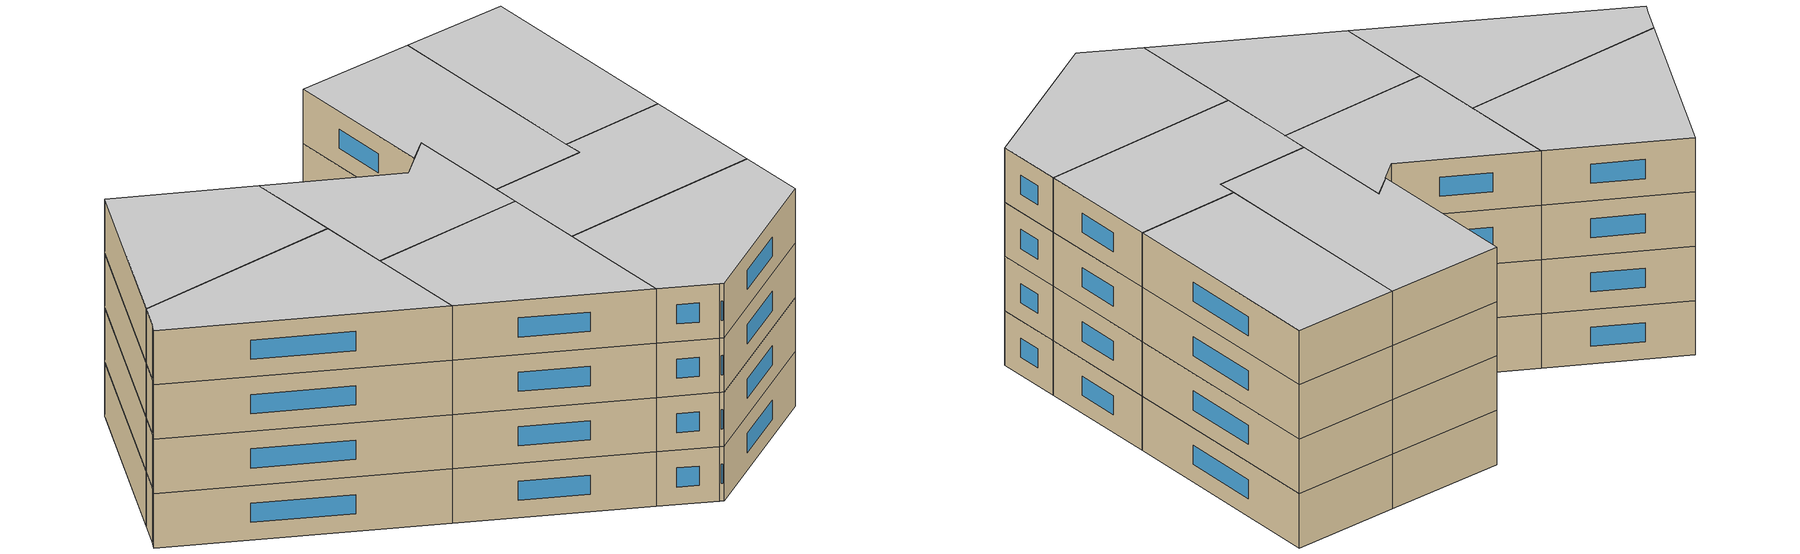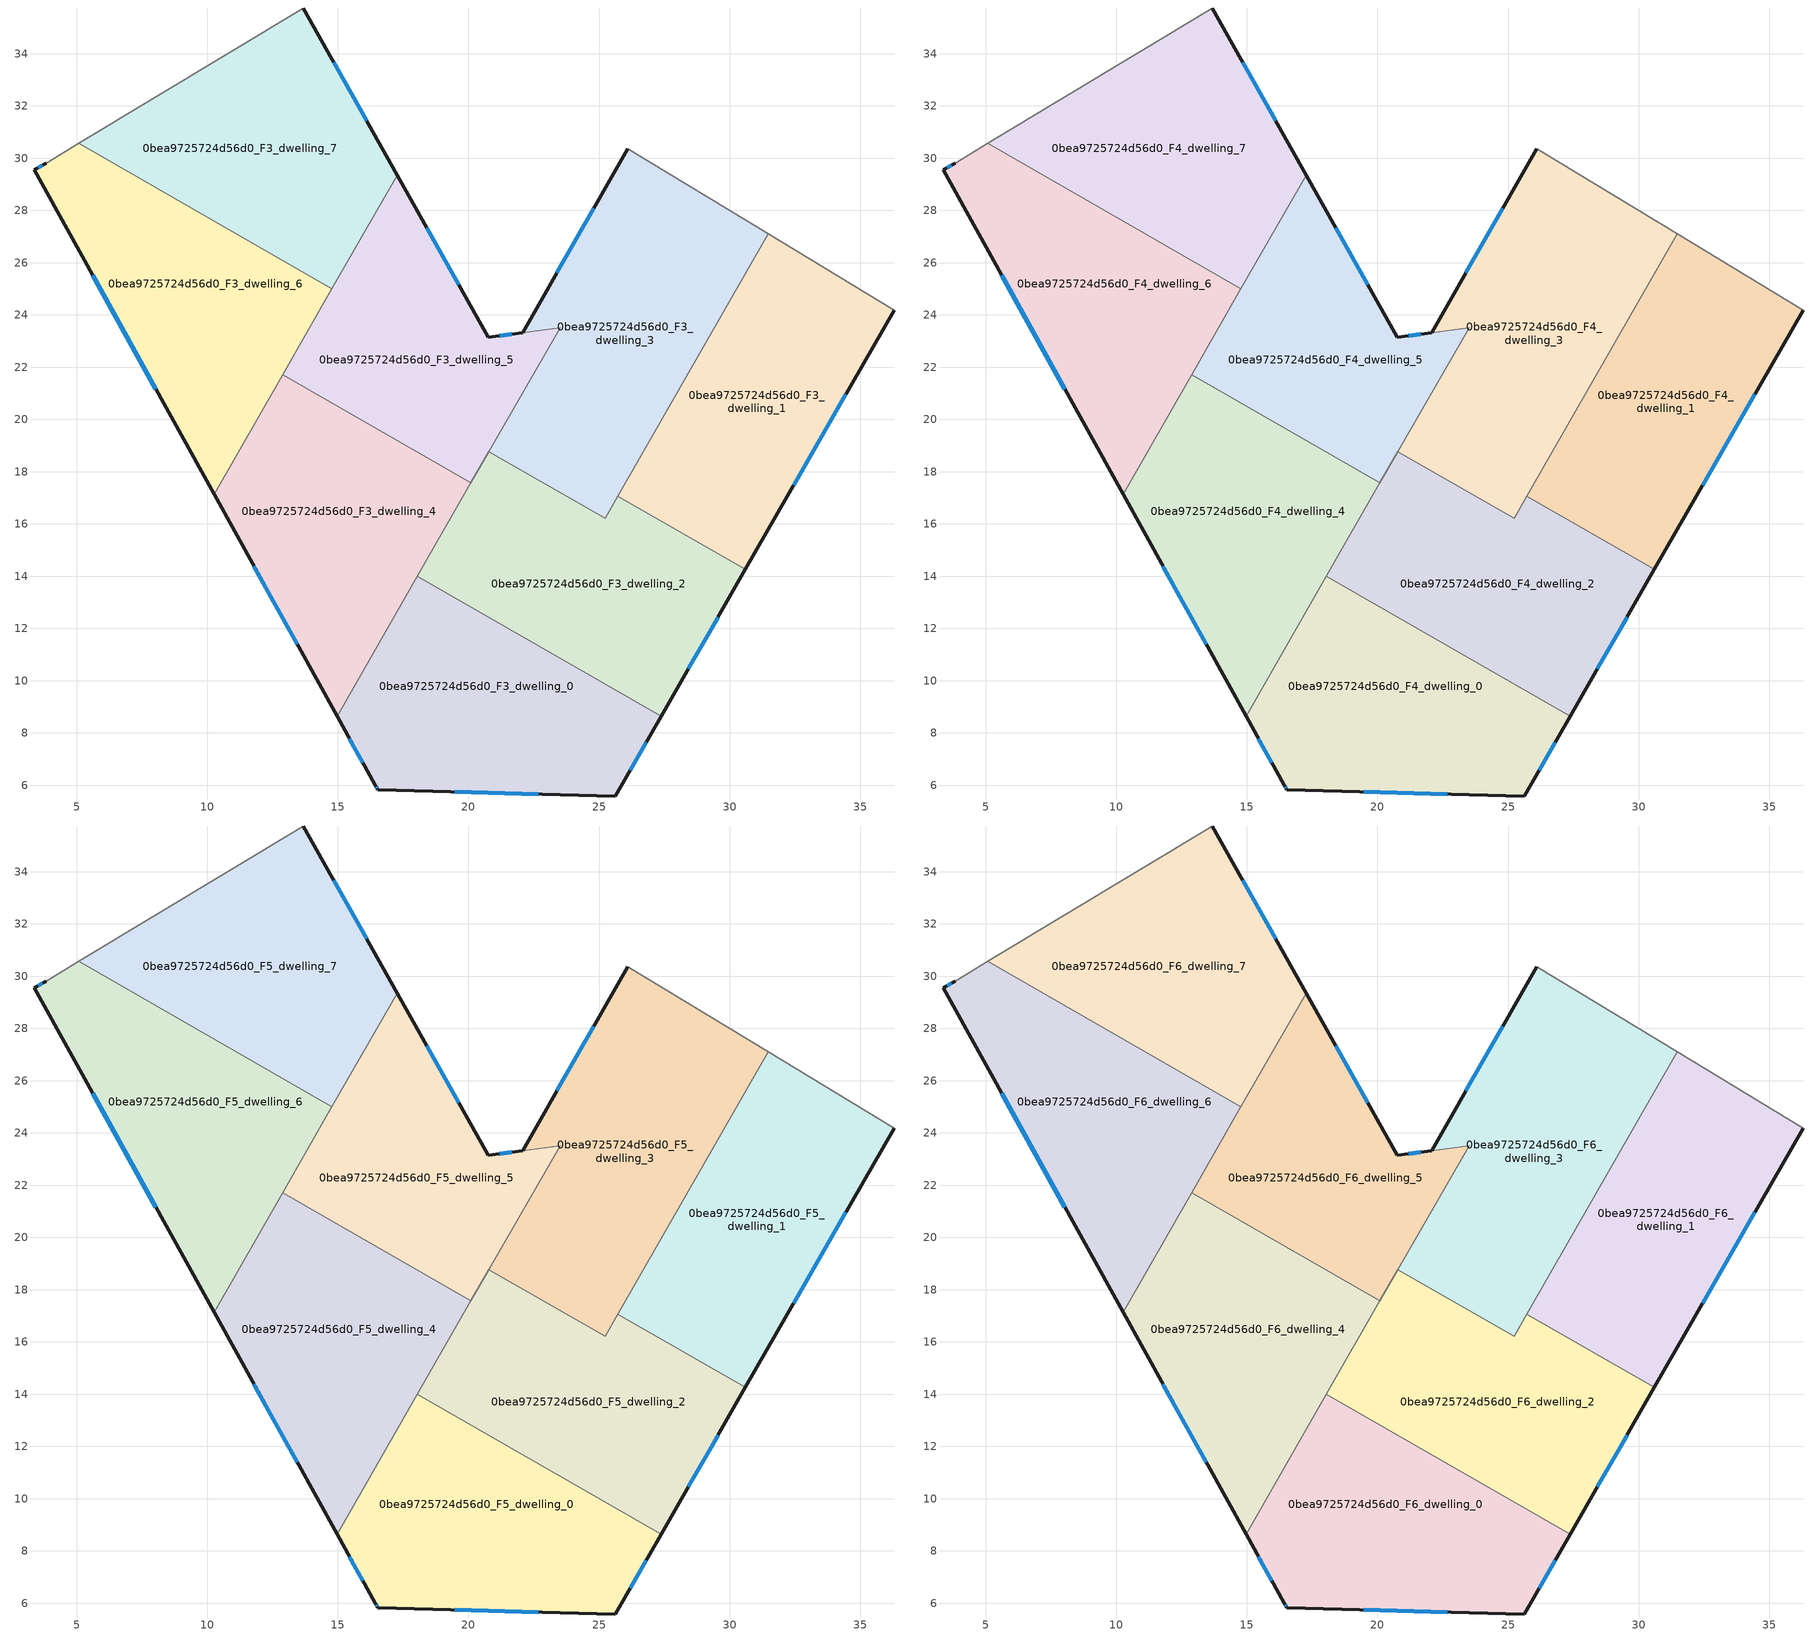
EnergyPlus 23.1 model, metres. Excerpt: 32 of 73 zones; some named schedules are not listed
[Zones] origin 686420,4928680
0bea9725724d56d0_F3_dwelling_0
 floor to 0bea9725724d56d0_F2_dwelling_0 (EU_floor_Construction): 27.37,8.64 25.62,5.59 16.54,5.82 16.43,6 14.97,8.64 18.04,13.99 z9
 wall outside (EU_wall_Construction): 14.97,8.64 16.43,6 16.54,5.82 25.62,5.59 27.37,8.64 z9:12
 wall to 0bea9725724d56d0_F3_dwelling_2 (EU_wall_Construction): 27.37,8.64 18.04,13.99 z9:12
 wall to 0bea9725724d56d0_F3_dwelling_4 (EU_wall_Construction): 18.04,13.99 14.97,8.64 z9:12
 window (EU_Window_Construction): 15.44,7.79 15.96,6.86 / 26.19,6.58 26.81,7.65 / 19.48,5.74 22.68,5.66 / 16.47,5.94 16.5,5.88 z9.97:11.03
0bea9725724d56d0_F3_dwelling_1
 floor to 0bea9725724d56d0_F2_dwelling_1 (EU_floor_Construction): 36.3,24.19 30.6,14.26 25.72,17.05 31.48,27.1 z9
 wall outside (EU_wall_Construction): 30.6,14.26 36.3,24.19 z9:12
 wall to 0bea9725724d56d0_F3_dwelling_2 (EU_wall_Construction): 25.72,17.05 30.6,14.26 z9:12
 wall adiabatic (EU_wall_Construction): 36.3,24.19 31.48,27.1 z9:12
 wall to 0bea9725724d56d0_F3_dwelling_3 (EU_wall_Construction): 31.48,27.1 25.72,17.05 z9:12
 window (EU_Window_Construction): 32.44,17.48 34.45,20.97 z9.97:11.03
0bea9725724d56d0_F3_dwelling_2
 floor to 0bea9725724d56d0_F2_dwelling_2 (EU_floor_Construction): 30.6,14.26 27.37,8.64 18.04,13.99 20.78,18.77 25.24,16.22 25.72,17.05 z9
 wall outside (EU_wall_Construction): 27.37,8.64 30.6,14.26 z9:12
 wall to 0bea9725724d56d0_F3_dwelling_3 (EU_wall_Construction): 25.72,17.05 25.24,16.22 20.78,18.77 z9:12
 wall to 0bea9725724d56d0_F3_dwelling_5 (EU_wall_Construction): 20.78,18.77 20.1,17.58 z9:12
 wall to 0bea9725724d56d0_F3_dwelling_4 (EU_wall_Construction): 20.1,17.58 18.04,13.99 z9:12
 window (EU_Window_Construction): 28.42,10.46 29.55,12.44 z9.97:11.03
0bea9725724d56d0_F3_dwelling_3
 floor to 0bea9725724d56d0_F2_dwelling_3 (EU_floor_Construction): 31.48,27.1 25.24,16.22 20.78,18.77 23.51,23.52 22.07,23.33 26.09,30.36 z9
 wall outside (EU_wall_Construction): 26.09,30.36 22.07,23.33 z9:12
 wall adiabatic (EU_wall_Construction): 31.48,27.1 26.09,30.36 z9:12
 wall to 0bea9725724d56d0_F3_dwelling_5 (EU_wall_Construction): 22.08,23.33 23.51,23.52 20.78,18.77 z9:12
 window (EU_Window_Construction): 24.79,28.08 23.38,25.61 z9.97:11.03
0bea9725724d56d0_F3_dwelling_4
 floor to 0bea9725724d56d0_F2_dwelling_4 (EU_floor_Construction): 20.1,17.58 14.97,8.64 10.26,17.14 12.89,21.71 z9
 wall outside (EU_wall_Construction): 10.26,17.14 14.97,8.64 z9:12
 wall to 0bea9725724d56d0_F3_dwelling_5 (EU_wall_Construction): 20.1,17.58 12.89,21.71 z9:12
 wall to 0bea9725724d56d0_F3_dwelling_6 (EU_wall_Construction): 12.89,21.71 10.26,17.14 z9:12
 window (EU_Window_Construction): 11.79,14.38 13.44,11.39 z9.97:11.03
0bea9725724d56d0_F3_dwelling_5
 floor to 0bea9725724d56d0_F2_dwelling_5 (EU_floor_Construction): 23.51,23.52 20.1,17.58 12.89,21.71 17.27,29.35 20.77,23.15 22.08,23.32 z9
 wall outside (EU_wall_Construction): 20.77,23.15 17.27,29.35 z9:12; 22.08,23.32,12 22.07,23.32,9 20.77,23.15,9 20.77,23.15,12
 wall to 0bea9725724d56d0_F3_dwelling_7 (EU_wall_Construction): 17.27,29.35 14.78,25.01 z9:12
 wall to 0bea9725724d56d0_F3_dwelling_6 (EU_wall_Construction): 14.78,25.01 12.89,21.71 z9:12
 window (EU_Window_Construction): 19.63,25.16 18.4,27.34 z9.97:11.03; 21.65,23.27,11.03 21.65,23.26,9.97 21.19,23.2,9.97 21.19,23.2,11.03
0bea9725724d56d0_F3_dwelling_6
 floor to 0bea9725724d56d0_F2_dwelling_6 (EU_floor_Construction): 14.78,25.01 10.26,17.14 3.39,29.55 3.83,29.81 5.09,30.57 z9
 wall outside (EU_wall_Construction): 3.83,29.81 3.39,29.55 10.26,17.14 z9:12
 wall adiabatic (EU_wall_Construction): 5.09,30.57 3.83,29.81 z9:12
 wall to 0bea9725724d56d0_F3_dwelling_7 (EU_wall_Construction): 14.78,25.01 5.09,30.57 z9:12
 window (EU_Window_Construction): 5.61,25.52 8.03,21.16 / 3.69,29.72 3.53,29.63 z9.97:11.03
0bea9725724d56d0_F3_dwelling_7
 floor to 0bea9725724d56d0_F2_dwelling_7 (EU_floor_Construction): 13.68,35.75 17.27,29.35 14.78,25.01 5.09,30.57 z9
 wall outside (EU_wall_Construction): 17.27,29.35 13.68,35.75 z9:12
 wall adiabatic (EU_wall_Construction): 13.68,35.75 5.09,30.57 z9:12
 window (EU_Window_Construction): 16.11,31.43 14.84,33.67 z9.97:11.03
0bea9725724d56d0_F4_dwelling_0
 floor to 0bea9725724d56d0_F3_dwelling_0 (EU_floor_Construction): 27.37,8.64 25.62,5.59 16.54,5.82 16.43,6 14.97,8.64 18.04,13.99 z12
 wall outside (EU_wall_Construction): 14.97,8.64 16.43,6 16.54,5.82 25.62,5.59 27.37,8.64 z12:15
 wall to 0bea9725724d56d0_F4_dwelling_2 (EU_wall_Construction): 27.37,8.64 18.04,13.99 z12:15
 wall to 0bea9725724d56d0_F4_dwelling_4 (EU_wall_Construction): 18.04,13.99 14.97,8.64 z12:15
 window (EU_Window_Construction): 15.44,7.79 15.96,6.86 / 26.19,6.58 26.81,7.65 / 19.48,5.74 22.68,5.66 / 16.47,5.94 16.5,5.88 z12.97:14.03
0bea9725724d56d0_F4_dwelling_1
 floor to 0bea9725724d56d0_F3_dwelling_1 (EU_floor_Construction): 36.3,24.19 30.6,14.26 25.72,17.05 31.48,27.1 z12
 wall outside (EU_wall_Construction): 30.6,14.26 36.3,24.19 z12:15
 wall to 0bea9725724d56d0_F4_dwelling_2 (EU_wall_Construction): 25.72,17.05 30.6,14.26 z12:15
 wall adiabatic (EU_wall_Construction): 36.3,24.19 31.48,27.1 z12:15
 wall to 0bea9725724d56d0_F4_dwelling_3 (EU_wall_Construction): 31.48,27.1 25.72,17.05 z12:15
 window (EU_Window_Construction): 32.44,17.48 34.45,20.97 z12.97:14.03
0bea9725724d56d0_F4_dwelling_2
 floor to 0bea9725724d56d0_F3_dwelling_2 (EU_floor_Construction): 30.6,14.26 27.37,8.64 18.04,13.99 20.78,18.77 25.24,16.22 25.72,17.05 z12
 wall outside (EU_wall_Construction): 27.37,8.64 30.6,14.26 z12:15
 wall to 0bea9725724d56d0_F4_dwelling_3 (EU_wall_Construction): 25.72,17.05 25.24,16.22 20.78,18.77 z12:15
 wall to 0bea9725724d56d0_F4_dwelling_5 (EU_wall_Construction): 20.78,18.77 20.1,17.58 z12:15
 wall to 0bea9725724d56d0_F4_dwelling_4 (EU_wall_Construction): 20.1,17.58 18.04,13.99 z12:15
 window (EU_Window_Construction): 28.42,10.46 29.55,12.44 z12.97:14.03
0bea9725724d56d0_F4_dwelling_3
 floor to 0bea9725724d56d0_F3_dwelling_3 (EU_floor_Construction): 31.48,27.1 25.24,16.22 20.78,18.77 23.51,23.52 22.07,23.33 26.09,30.36 z12
 wall outside (EU_wall_Construction): 26.09,30.36 22.07,23.33 z12:15
 wall adiabatic (EU_wall_Construction): 31.48,27.1 26.09,30.36 z12:15
 wall to 0bea9725724d56d0_F4_dwelling_5 (EU_wall_Construction): 22.08,23.33 23.51,23.52 20.78,18.77 z12:15
 window (EU_Window_Construction): 24.79,28.08 23.38,25.61 z12.97:14.03
0bea9725724d56d0_F4_dwelling_4
 floor to 0bea9725724d56d0_F3_dwelling_4 (EU_floor_Construction): 20.1,17.58 14.97,8.64 10.26,17.14 12.89,21.71 z12
 wall outside (EU_wall_Construction): 10.26,17.14 14.97,8.64 z12:15
 wall to 0bea9725724d56d0_F4_dwelling_5 (EU_wall_Construction): 20.1,17.58 12.89,21.71 z12:15
 wall to 0bea9725724d56d0_F4_dwelling_6 (EU_wall_Construction): 12.89,21.71 10.26,17.14 z12:15
 window (EU_Window_Construction): 11.79,14.38 13.44,11.39 z12.97:14.03
0bea9725724d56d0_F4_dwelling_5
 floor to 0bea9725724d56d0_F3_dwelling_5 (EU_floor_Construction): 23.51,23.52 20.1,17.58 12.89,21.71 17.27,29.35 20.77,23.15 22.08,23.32 z12
 wall outside (EU_wall_Construction): 20.77,23.15 17.27,29.35 z12:15; 22.08,23.32,15 22.07,23.32,12 20.77,23.15,12 20.77,23.15,15
 wall to 0bea9725724d56d0_F4_dwelling_7 (EU_wall_Construction): 17.27,29.35 14.78,25.01 z12:15
 wall to 0bea9725724d56d0_F4_dwelling_6 (EU_wall_Construction): 14.78,25.01 12.89,21.71 z12:15
 window (EU_Window_Construction): 19.63,25.16 18.4,27.34 z12.97:14.03; 21.65,23.27,14.03 21.65,23.26,12.97 21.19,23.2,12.97 21.19,23.2,14.03
0bea9725724d56d0_F4_dwelling_6
 floor to 0bea9725724d56d0_F3_dwelling_6 (EU_floor_Construction): 14.78,25.01 10.26,17.14 3.39,29.55 3.83,29.81 5.09,30.57 z12
 wall outside (EU_wall_Construction): 3.83,29.81 3.39,29.55 10.26,17.14 z12:15
 wall adiabatic (EU_wall_Construction): 5.09,30.57 3.83,29.81 z12:15
 wall to 0bea9725724d56d0_F4_dwelling_7 (EU_wall_Construction): 14.78,25.01 5.09,30.57 z12:15
 window (EU_Window_Construction): 5.61,25.52 8.03,21.16 / 3.69,29.72 3.53,29.63 z12.97:14.03
0bea9725724d56d0_F4_dwelling_7
 floor to 0bea9725724d56d0_F3_dwelling_7 (EU_floor_Construction): 13.68,35.75 17.27,29.35 14.78,25.01 5.09,30.57 z12
 wall outside (EU_wall_Construction): 17.27,29.35 13.68,35.75 z12:15
 wall adiabatic (EU_wall_Construction): 13.68,35.75 5.09,30.57 z12:15
 window (EU_Window_Construction): 16.11,31.43 14.84,33.67 z12.97:14.03
0bea9725724d56d0_F5_dwelling_0
 floor to 0bea9725724d56d0_F4_dwelling_0 (EU_floor_Construction): 27.37,8.64 25.62,5.59 16.54,5.82 16.43,6 14.97,8.64 18.04,13.99 z15
 wall outside (EU_wall_Construction): 14.97,8.64 16.43,6 16.54,5.82 25.62,5.59 27.37,8.64 z15:18
 wall to 0bea9725724d56d0_F5_dwelling_2 (EU_wall_Construction): 27.37,8.64 18.04,13.99 z15:18
 wall to 0bea9725724d56d0_F5_dwelling_4 (EU_wall_Construction): 18.04,13.99 14.97,8.64 z15:18
 window (EU_Window_Construction): 15.44,7.79 15.96,6.86 / 26.19,6.58 26.81,7.65 / 19.48,5.74 22.68,5.66 / 16.47,5.94 16.5,5.88 z15.97:17.03
0bea9725724d56d0_F5_dwelling_1
 floor to 0bea9725724d56d0_F4_dwelling_1 (EU_floor_Construction): 36.3,24.19 30.6,14.26 25.72,17.05 31.48,27.1 z15
 wall outside (EU_wall_Construction): 30.6,14.26 36.3,24.19 z15:18
 wall to 0bea9725724d56d0_F5_dwelling_2 (EU_wall_Construction): 25.72,17.05 30.6,14.26 z15:18
 wall adiabatic (EU_wall_Construction): 36.3,24.19 31.48,27.1 z15:18
 wall to 0bea9725724d56d0_F5_dwelling_3 (EU_wall_Construction): 31.48,27.1 25.72,17.05 z15:18
 window (EU_Window_Construction): 32.44,17.48 34.45,20.97 z15.97:17.03
0bea9725724d56d0_F5_dwelling_2
 floor to 0bea9725724d56d0_F4_dwelling_2 (EU_floor_Construction): 30.6,14.26 27.37,8.64 18.04,13.99 20.78,18.77 25.24,16.22 25.72,17.05 z15
 wall outside (EU_wall_Construction): 27.37,8.64 30.6,14.26 z15:18
 wall to 0bea9725724d56d0_F5_dwelling_3 (EU_wall_Construction): 25.72,17.05 25.24,16.22 20.78,18.77 z15:18
 wall to 0bea9725724d56d0_F5_dwelling_5 (EU_wall_Construction): 20.78,18.77 20.1,17.58 z15:18
 wall to 0bea9725724d56d0_F5_dwelling_4 (EU_wall_Construction): 20.1,17.58 18.04,13.99 z15:18
 window (EU_Window_Construction): 28.42,10.46 29.55,12.44 z15.97:17.03
0bea9725724d56d0_F5_dwelling_3
 floor to 0bea9725724d56d0_F4_dwelling_3 (EU_floor_Construction): 31.48,27.1 25.24,16.22 20.78,18.77 23.51,23.52 22.07,23.33 26.09,30.36 z15
 wall outside (EU_wall_Construction): 26.09,30.36 22.07,23.33 z15:18
 wall adiabatic (EU_wall_Construction): 31.48,27.1 26.09,30.36 z15:18
 wall to 0bea9725724d56d0_F5_dwelling_5 (EU_wall_Construction): 22.08,23.33 23.51,23.52 20.78,18.77 z15:18
 window (EU_Window_Construction): 24.79,28.08 23.38,25.61 z15.97:17.03
0bea9725724d56d0_F5_dwelling_4
 floor to 0bea9725724d56d0_F4_dwelling_4 (EU_floor_Construction): 20.1,17.58 14.97,8.64 10.26,17.14 12.89,21.71 z15
 wall outside (EU_wall_Construction): 10.26,17.14 14.97,8.64 z15:18
 wall to 0bea9725724d56d0_F5_dwelling_5 (EU_wall_Construction): 20.1,17.58 12.89,21.71 z15:18
 wall to 0bea9725724d56d0_F5_dwelling_6 (EU_wall_Construction): 12.89,21.71 10.26,17.14 z15:18
 window (EU_Window_Construction): 11.79,14.38 13.44,11.39 z15.97:17.03
0bea9725724d56d0_F5_dwelling_5
 floor to 0bea9725724d56d0_F4_dwelling_5 (EU_floor_Construction): 23.51,23.52 20.1,17.58 12.89,21.71 17.27,29.35 20.77,23.15 22.08,23.32 z15
 wall outside (EU_wall_Construction): 20.77,23.15 17.27,29.35 z15:18; 22.08,23.32,18 22.07,23.32,15 20.77,23.15,15 20.77,23.15,18
 wall to 0bea9725724d56d0_F5_dwelling_7 (EU_wall_Construction): 17.27,29.35 14.78,25.01 z15:18
 wall to 0bea9725724d56d0_F5_dwelling_6 (EU_wall_Construction): 14.78,25.01 12.89,21.71 z15:18
 window (EU_Window_Construction): 19.63,25.16 18.4,27.34 z15.97:17.03; 21.65,23.27,17.03 21.65,23.26,15.97 21.19,23.2,15.97 21.19,23.2,17.03
0bea9725724d56d0_F5_dwelling_6
 floor to 0bea9725724d56d0_F4_dwelling_6 (EU_floor_Construction): 14.78,25.01 10.26,17.14 3.39,29.55 3.83,29.81 5.09,30.57 z15
 wall outside (EU_wall_Construction): 3.83,29.81 3.39,29.55 10.26,17.14 z15:18
 wall adiabatic (EU_wall_Construction): 5.09,30.57 3.83,29.81 z15:18
 wall to 0bea9725724d56d0_F5_dwelling_7 (EU_wall_Construction): 14.78,25.01 5.09,30.57 z15:18
 window (EU_Window_Construction): 5.61,25.52 8.03,21.16 / 3.69,29.72 3.53,29.63 z15.97:17.03
0bea9725724d56d0_F5_dwelling_7
 floor to 0bea9725724d56d0_F4_dwelling_7 (EU_floor_Construction): 13.68,35.75 17.27,29.35 14.78,25.01 5.09,30.57 z15
 wall outside (EU_wall_Construction): 17.27,29.35 13.68,35.75 z15:18
 wall adiabatic (EU_wall_Construction): 13.68,35.75 5.09,30.57 z15:18
 window (EU_Window_Construction): 16.11,31.43 14.84,33.67 z15.97:17.03
0bea9725724d56d0_F6_dwelling_0
 floor to 0bea9725724d56d0_F5_dwelling_0 (EU_floor_Construction): 27.37,8.64 25.62,5.59 16.54,5.82 16.43,6 14.97,8.64 18.04,13.99 z18
 wall outside (EU_wall_Construction): 14.97,8.64 16.43,6 16.54,5.82 25.62,5.59 27.37,8.64 z18:21
 wall to 0bea9725724d56d0_F6_dwelling_2 (EU_wall_Construction): 27.37,8.64 18.04,13.99 z18:21
 wall to 0bea9725724d56d0_F6_dwelling_4 (EU_wall_Construction): 18.04,13.99 14.97,8.64 z18:21
 window (EU_Window_Construction): 15.44,7.79 15.96,6.86 / 26.19,6.58 26.81,7.65 / 19.48,5.74 22.68,5.66 / 16.47,5.94 16.5,5.88 z18.97:20.03
 ceiling to 0bea9725724d56d0_F7_dwelling_0 (EU_floor_Construction): 25.62,5.59 27.37,8.64 18.04,13.99 14.97,8.64 16.43,6 16.54,5.82 z21
0bea9725724d56d0_F6_dwelling_1
 floor to 0bea9725724d56d0_F5_dwelling_1 (EU_floor_Construction): 36.3,24.19 30.6,14.26 25.72,17.05 31.48,27.1 z18
 wall outside (EU_wall_Construction): 30.6,14.26 36.3,24.19 z18:21
 wall to 0bea9725724d56d0_F6_dwelling_2 (EU_wall_Construction): 25.72,17.05 30.6,14.26 z18:21
 wall adiabatic (EU_wall_Construction): 36.3,24.19 31.48,27.1 z18:21
 wall to 0bea9725724d56d0_F6_dwelling_3 (EU_wall_Construction): 31.48,27.1 25.72,17.05 z18:21
 window (EU_Window_Construction): 32.44,17.48 34.45,20.97 z18.97:20.03
 ceiling to 0bea9725724d56d0_F7_dwelling_1 (EU_floor_Construction): 30.6,14.26 36.3,24.19 31.48,27.1 25.72,17.05 z21
0bea9725724d56d0_F6_dwelling_2
 floor to 0bea9725724d56d0_F5_dwelling_2 (EU_floor_Construction): 30.6,14.26 27.37,8.64 18.04,13.99 20.78,18.77 25.24,16.22 25.72,17.05 z18
 wall outside (EU_wall_Construction): 27.37,8.64 30.6,14.26 z18:21
 wall to 0bea9725724d56d0_F6_dwelling_3 (EU_wall_Construction): 25.72,17.05 25.24,16.22 20.78,18.77 z18:21
 wall to 0bea9725724d56d0_F6_dwelling_5 (EU_wall_Construction): 20.78,18.77 20.1,17.58 z18:21
 wall to 0bea9725724d56d0_F6_dwelling_4 (EU_wall_Construction): 20.1,17.58 18.04,13.99 z18:21
 window (EU_Window_Construction): 28.42,10.46 29.55,12.44 z18.97:20.03
 ceiling to 0bea9725724d56d0_F7_dwelling_2 (EU_floor_Construction): 27.37,8.64 30.6,14.26 25.72,17.05 25.24,16.22 20.78,18.77 18.04,13.99 z21
0bea9725724d56d0_F6_dwelling_3
 floor to 0bea9725724d56d0_F5_dwelling_3 (EU_floor_Construction): 31.48,27.1 25.24,16.22 20.78,18.77 23.51,23.52 22.07,23.33 26.09,30.36 z18
 wall outside (EU_wall_Construction): 26.09,30.36 22.07,23.33 z18:21
 wall adiabatic (EU_wall_Construction): 31.48,27.1 26.09,30.36 z18:21
 wall to 0bea9725724d56d0_F6_dwelling_5 (EU_wall_Construction): 22.08,23.33 23.51,23.52 20.78,18.77 z18:21
 window (EU_Window_Construction): 24.79,28.08 23.38,25.61 z18.97:20.03
 ceiling to 0bea9725724d56d0_F7_dwelling_3 (EU_floor_Construction): 25.24,16.22 31.48,27.1 26.09,30.36 22.07,23.33 23.51,23.52 20.78,18.77 z21
0bea9725724d56d0_F6_dwelling_4
 floor to 0bea9725724d56d0_F5_dwelling_4 (EU_floor_Construction): 20.1,17.58 14.97,8.64 10.26,17.14 12.89,21.71 z18
 wall outside (EU_wall_Construction): 10.26,17.14 14.97,8.64 z18:21
 wall to 0bea9725724d56d0_F6_dwelling_5 (EU_wall_Construction): 20.1,17.58 12.89,21.71 z18:21
 wall to 0bea9725724d56d0_F6_dwelling_6 (EU_wall_Construction): 12.89,21.71 10.26,17.14 z18:21
 window (EU_Window_Construction): 11.79,14.38 13.44,11.39 z18.97:20.03
 ceiling to 0bea9725724d56d0_F7_dwelling_4 (EU_floor_Construction): 14.97,8.64 20.1,17.58 12.89,21.71 10.26,17.14 z21
0bea9725724d56d0_F6_dwelling_5
 floor to 0bea9725724d56d0_F5_dwelling_5 (EU_floor_Construction): 23.51,23.52 20.1,17.58 12.89,21.71 17.27,29.35 20.77,23.15 22.08,23.32 z18
 wall outside (EU_wall_Construction): 20.77,23.15 17.27,29.35 z18:21; 22.08,23.32,21 22.07,23.32,18 20.77,23.15,18 20.77,23.15,21
 wall to 0bea9725724d56d0_F6_dwelling_7 (EU_wall_Construction): 17.27,29.35 14.78,25.01 z18:21
 wall to 0bea9725724d56d0_F6_dwelling_6 (EU_wall_Construction): 14.78,25.01 12.89,21.71 z18:21
 window (EU_Window_Construction): 19.63,25.16 18.4,27.34 z18.97:20.03; 21.65,23.27,20.03 21.65,23.26,18.97 21.19,23.2,18.97 21.19,23.2,20.03
 ceiling to 0bea9725724d56d0_F7_dwelling_5 (EU_floor_Construction): 20.1,17.58 23.51,23.52 22.08,23.32 20.77,23.15 17.27,29.35 12.89,21.71 z21
0bea9725724d56d0_F6_dwelling_6
 floor to 0bea9725724d56d0_F5_dwelling_6 (EU_floor_Construction): 14.78,25.01 10.26,17.14 3.39,29.55 3.83,29.81 5.09,30.57 z18
 wall outside (EU_wall_Construction): 3.83,29.81 3.39,29.55 10.26,17.14 z18:21
 wall adiabatic (EU_wall_Construction): 5.09,30.57 3.83,29.81 z18:21
 wall to 0bea9725724d56d0_F6_dwelling_7 (EU_wall_Construction): 14.78,25.01 5.09,30.57 z18:21
 window (EU_Window_Construction): 5.61,25.52 8.03,21.16 / 3.69,29.72 3.53,29.63 z18.97:20.03
 ceiling to 0bea9725724d56d0_F7_dwelling_6 (EU_floor_Construction): 10.26,17.14 14.78,25.01 5.09,30.57 3.83,29.81 3.39,29.55 z21
0bea9725724d56d0_F6_dwelling_7
 floor to 0bea9725724d56d0_F5_dwelling_7 (EU_floor_Construction): 13.68,35.75 17.27,29.35 14.78,25.01 5.09,30.57 z18
 wall outside (EU_wall_Construction): 17.27,29.35 13.68,35.75 z18:21
 wall adiabatic (EU_wall_Construction): 13.68,35.75 5.09,30.57 z18:21
 window (EU_Window_Construction): 16.11,31.43 14.84,33.67 z18.97:20.03
 ceiling to 0bea9725724d56d0_F7_dwelling_7 (EU_floor_Construction): 14.78,25.01 17.27,29.35 13.68,35.75 5.09,30.57 z21
[Building]
EU S2 Campaign: North Axis=0; Terrain=City; Solar Distribution=FullExterior
[Site:Location]
Bologna: Latitude=44.5; Longitude=11.25; Time Zone=1; Elevation=37
[SizingPeriod:WeatherFileDays]
AnnualSizingPeriod: Begin Month=1; Begin Day of Month=1; End Month=12; End Day of Month=31; Day of Week for Start Day=Monday; Use Weather File Daylight Saving Period=No; Use Weather File Rain and Snow Indicators=No
[MATERIAL]
EU_InternalMass_Material: Roughness=MediumRough; Thickness=0.1; Conductivity=1; Density=1800; Specific Heat=900; Thermal Absorptance=0.9; Solar Absorptance=0.7; Visible Absorptance=0.7
[MATERIAL:NOMASS] Roughness=MediumRough; Thermal Absorptance=0.9; Solar Absorptance=0.7; Visible Absorptance=0.7
Name | Thermal Resistance
EU_wall_NoMass | 0.779417
EU_floor_NoMass | 0.588222
[WINDOWMATERIAL:SIMPLEGLAZINGSYSTEM]
EU_Window_SimpleGlazing: UFactor=5.16242; Solar Heat Gain Coefficient=0.85; Visible Transmittance=0.85
[CONSTRUCTION]
EU_wall_Construction: EU_wall_NoMass
EU_floor_Construction: EU_floor_NoMass
EU_Window_Construction: EU_Window_SimpleGlazing
EU_InternalMass_Construction: EU_InternalMass_Material
[ZONE] Type=1; Multiplier=1; Ceiling Height=autocalculate; Floor Area=autocalculate; Part of Total Floor Area=Yes
Name | Volume
0bea9725724d56d0_F3_dwelling_0; 0bea9725724d56d0_F4_dwelling_0; 0bea9725724d56d0_F5_dwelling_0; 0bea9725724d56d0_F6_dwelling_0 | 194.24
0bea9725724d56d0_F3_dwelling_1; 0bea9725724d56d0_F4_dwelling_1; 0bea9725724d56d0_F5_dwelling_1; 0bea9725724d56d0_F6_dwelling_1 | 194.233
0bea9725724d56d0_F3_dwelling_2; 0bea9725724d56d0_F4_dwelling_2; 0bea9725724d56d0_F5_dwelling_2; 0bea9725724d56d0_F6_dwelling_2 | 194.238
0bea9725724d56d0_F3_dwelling_3; 0bea9725724d56d0_F4_dwelling_3; 0bea9725724d56d0_F5_dwelling_3; 0bea9725724d56d0_F6_dwelling_3 | 220.657
0bea9725724d56d0_F3_dwelling_4; 0bea9725724d56d0_F4_dwelling_4; 0bea9725724d56d0_F5_dwelling_4; 0bea9725724d56d0_F6_dwelling_4 | 194.231
0bea9725724d56d0_F3_dwelling_5; 0bea9725724d56d0_F4_dwelling_5; 0bea9725724d56d0_F5_dwelling_5; 0bea9725724d56d0_F6_dwelling_5 | 167.767
0bea9725724d56d0_F3_dwelling_6; 0bea9725724d56d0_F4_dwelling_6; 0bea9725724d56d0_F5_dwelling_6; 0bea9725724d56d0_F6_dwelling_6 | 194.221
0bea9725724d56d0_F3_dwelling_7; 0bea9725724d56d0_F4_dwelling_7; 0bea9725724d56d0_F5_dwelling_7; 0bea9725724d56d0_F6_dwelling_7 | 194.249
[INTERNALMASS] Construction=EU_InternalMass_Construction
Name | Zone or ZoneList | Surface Area
0bea9725724d56d0_F3_dwelling_0_EU_InternalMass | 0bea9725724d56d0_F3_dwelling_0 | 64.7445
0bea9725724d56d0_F3_dwelling_1_EU_InternalMass | 0bea9725724d56d0_F3_dwelling_1 | 64.7459
0bea9725724d56d0_F3_dwelling_2_EU_InternalMass | 0bea9725724d56d0_F3_dwelling_2 | 64.7456
0bea9725724d56d0_F3_dwelling_3_EU_InternalMass | 0bea9725724d56d0_F3_dwelling_3 | 73.5562
0bea9725724d56d0_F3_dwelling_4_EU_InternalMass | 0bea9725724d56d0_F3_dwelling_4 | 64.7426
0bea9725724d56d0_F3_dwelling_5_EU_InternalMass | 0bea9725724d56d0_F3_dwelling_5 | 55.9255
0bea9725724d56d0_F3_dwelling_6_EU_InternalMass | 0bea9725724d56d0_F3_dwelling_6 | 64.7401
0bea9725724d56d0_F3_dwelling_7_EU_InternalMass | 0bea9725724d56d0_F3_dwelling_7 | 64.7499
0bea9725724d56d0_F4_dwelling_0_EU_InternalMass | 0bea9725724d56d0_F4_dwelling_0 | 64.7445
0bea9725724d56d0_F4_dwelling_1_EU_InternalMass | 0bea9725724d56d0_F4_dwelling_1 | 64.7459
0bea9725724d56d0_F4_dwelling_2_EU_InternalMass | 0bea9725724d56d0_F4_dwelling_2 | 64.7456
0bea9725724d56d0_F4_dwelling_3_EU_InternalMass | 0bea9725724d56d0_F4_dwelling_3 | 73.5562
0bea9725724d56d0_F4_dwelling_4_EU_InternalMass | 0bea9725724d56d0_F4_dwelling_4 | 64.7426
0bea9725724d56d0_F4_dwelling_5_EU_InternalMass | 0bea9725724d56d0_F4_dwelling_5 | 55.9255
0bea9725724d56d0_F4_dwelling_6_EU_InternalMass | 0bea9725724d56d0_F4_dwelling_6 | 64.7401
0bea9725724d56d0_F4_dwelling_7_EU_InternalMass | 0bea9725724d56d0_F4_dwelling_7 | 64.7499
0bea9725724d56d0_F5_dwelling_0_EU_InternalMass | 0bea9725724d56d0_F5_dwelling_0 | 64.7445
0bea9725724d56d0_F5_dwelling_1_EU_InternalMass | 0bea9725724d56d0_F5_dwelling_1 | 64.7459
0bea9725724d56d0_F5_dwelling_2_EU_InternalMass | 0bea9725724d56d0_F5_dwelling_2 | 64.7456
0bea9725724d56d0_F5_dwelling_3_EU_InternalMass | 0bea9725724d56d0_F5_dwelling_3 | 73.5562
0bea9725724d56d0_F5_dwelling_4_EU_InternalMass | 0bea9725724d56d0_F5_dwelling_4 | 64.7426
0bea9725724d56d0_F5_dwelling_5_EU_InternalMass | 0bea9725724d56d0_F5_dwelling_5 | 55.9255
0bea9725724d56d0_F5_dwelling_6_EU_InternalMass | 0bea9725724d56d0_F5_dwelling_6 | 64.7401
0bea9725724d56d0_F5_dwelling_7_EU_InternalMass | 0bea9725724d56d0_F5_dwelling_7 | 64.7499
0bea9725724d56d0_F6_dwelling_0_EU_InternalMass | 0bea9725724d56d0_F6_dwelling_0 | 64.7445
0bea9725724d56d0_F6_dwelling_1_EU_InternalMass | 0bea9725724d56d0_F6_dwelling_1 | 64.7459
0bea9725724d56d0_F6_dwelling_2_EU_InternalMass | 0bea9725724d56d0_F6_dwelling_2 | 64.7456
0bea9725724d56d0_F6_dwelling_3_EU_InternalMass | 0bea9725724d56d0_F6_dwelling_3 | 73.5562
0bea9725724d56d0_F6_dwelling_4_EU_InternalMass | 0bea9725724d56d0_F6_dwelling_4 | 64.7426
0bea9725724d56d0_F6_dwelling_5_EU_InternalMass | 0bea9725724d56d0_F6_dwelling_5 | 55.9255
0bea9725724d56d0_F6_dwelling_6_EU_InternalMass | 0bea9725724d56d0_F6_dwelling_6 | 64.7401
0bea9725724d56d0_F6_dwelling_7_EU_InternalMass | 0bea9725724d56d0_F6_dwelling_7 | 64.7499
[OTHEREQUIPMENT] Fuel Type=Electricity; Design Level Calculation Method=Watts/Area; Power per Zone Floor Area=1; Fraction Latent=0; Fraction Radiant=0; Fraction Lost=0; Carbon Dioxide Generation Rate=0; EndUse Subcategory=EU_Step8_InternalGains
Name | Zone or ZoneList or Space or SpaceList | Schedule
EU_Step8_InternalGain_0bea9725724d56d0_F3_dwelling_0_f000 | 0bea9725724d56d0_F3_dwelling_0 | EU_Step8_GainSchedule_0bea9725724d56d0_F3_dwelling_0_f000
EU_Step8_InternalGain_0bea9725724d56d0_F3_dwelling_1_f000 | 0bea9725724d56d0_F3_dwelling_1 | EU_Step8_GainSchedule_0bea9725724d56d0_F3_dwelling_1_f000
EU_Step8_InternalGain_0bea9725724d56d0_F3_dwelling_2_f000 | 0bea9725724d56d0_F3_dwelling_2 | EU_Step8_GainSchedule_0bea9725724d56d0_F3_dwelling_2_f000
EU_Step8_InternalGain_0bea9725724d56d0_F3_dwelling_3_f000 | 0bea9725724d56d0_F3_dwelling_3 | EU_Step8_GainSchedule_0bea9725724d56d0_F3_dwelling_3_f000
EU_Step8_InternalGain_0bea9725724d56d0_F3_dwelling_4_f000 | 0bea9725724d56d0_F3_dwelling_4 | EU_Step8_GainSchedule_0bea9725724d56d0_F3_dwelling_4_f000
EU_Step8_InternalGain_0bea9725724d56d0_F3_dwelling_5_f000 | 0bea9725724d56d0_F3_dwelling_5 | EU_Step8_GainSchedule_0bea9725724d56d0_F3_dwelling_5_f000
EU_Step8_InternalGain_0bea9725724d56d0_F3_dwelling_6_f000 | 0bea9725724d56d0_F3_dwelling_6 | EU_Step8_GainSchedule_0bea9725724d56d0_F3_dwelling_6_f000
EU_Step8_InternalGain_0bea9725724d56d0_F3_dwelling_7_f000 | 0bea9725724d56d0_F3_dwelling_7 | EU_Step8_GainSchedule_0bea9725724d56d0_F3_dwelling_7_f000
EU_Step8_InternalGain_0bea9725724d56d0_F4_dwelling_0_f000 | 0bea9725724d56d0_F4_dwelling_0 | EU_Step8_GainSchedule_0bea9725724d56d0_F4_dwelling_0_f000
EU_Step8_InternalGain_0bea9725724d56d0_F4_dwelling_1_f000 | 0bea9725724d56d0_F4_dwelling_1 | EU_Step8_GainSchedule_0bea9725724d56d0_F4_dwelling_1_f000
EU_Step8_InternalGain_0bea9725724d56d0_F4_dwelling_2_f000 | 0bea9725724d56d0_F4_dwelling_2 | EU_Step8_GainSchedule_0bea9725724d56d0_F4_dwelling_2_f000
EU_Step8_InternalGain_0bea9725724d56d0_F4_dwelling_3_f000 | 0bea9725724d56d0_F4_dwelling_3 | EU_Step8_GainSchedule_0bea9725724d56d0_F4_dwelling_3_f000
EU_Step8_InternalGain_0bea9725724d56d0_F4_dwelling_4_f000 | 0bea9725724d56d0_F4_dwelling_4 | EU_Step8_GainSchedule_0bea9725724d56d0_F4_dwelling_4_f000
EU_Step8_InternalGain_0bea9725724d56d0_F4_dwelling_5_f000 | 0bea9725724d56d0_F4_dwelling_5 | EU_Step8_GainSchedule_0bea9725724d56d0_F4_dwelling_5_f000
EU_Step8_InternalGain_0bea9725724d56d0_F4_dwelling_6_f000 | 0bea9725724d56d0_F4_dwelling_6 | EU_Step8_GainSchedule_0bea9725724d56d0_F4_dwelling_6_f000
EU_Step8_InternalGain_0bea9725724d56d0_F4_dwelling_7_f000 | 0bea9725724d56d0_F4_dwelling_7 | EU_Step8_GainSchedule_0bea9725724d56d0_F4_dwelling_7_f000
EU_Step8_InternalGain_0bea9725724d56d0_F5_dwelling_0_f000 | 0bea9725724d56d0_F5_dwelling_0 | EU_Step8_GainSchedule_0bea9725724d56d0_F5_dwelling_0_f000
EU_Step8_InternalGain_0bea9725724d56d0_F5_dwelling_1_f000 | 0bea9725724d56d0_F5_dwelling_1 | EU_Step8_GainSchedule_0bea9725724d56d0_F5_dwelling_1_f000
EU_Step8_InternalGain_0bea9725724d56d0_F5_dwelling_2_f000 | 0bea9725724d56d0_F5_dwelling_2 | EU_Step8_GainSchedule_0bea9725724d56d0_F5_dwelling_2_f000
EU_Step8_InternalGain_0bea9725724d56d0_F5_dwelling_3_f000 | 0bea9725724d56d0_F5_dwelling_3 | EU_Step8_GainSchedule_0bea9725724d56d0_F5_dwelling_3_f000
EU_Step8_InternalGain_0bea9725724d56d0_F5_dwelling_4_f000 | 0bea9725724d56d0_F5_dwelling_4 | EU_Step8_GainSchedule_0bea9725724d56d0_F5_dwelling_4_f000
EU_Step8_InternalGain_0bea9725724d56d0_F5_dwelling_5_f000 | 0bea9725724d56d0_F5_dwelling_5 | EU_Step8_GainSchedule_0bea9725724d56d0_F5_dwelling_5_f000
EU_Step8_InternalGain_0bea9725724d56d0_F5_dwelling_6_f000 | 0bea9725724d56d0_F5_dwelling_6 | EU_Step8_GainSchedule_0bea9725724d56d0_F5_dwelling_6_f000
EU_Step8_InternalGain_0bea9725724d56d0_F5_dwelling_7_f000 | 0bea9725724d56d0_F5_dwelling_7 | EU_Step8_GainSchedule_0bea9725724d56d0_F5_dwelling_7_f000
EU_Step8_InternalGain_0bea9725724d56d0_F6_dwelling_0_f000 | 0bea9725724d56d0_F6_dwelling_0 | EU_Step8_GainSchedule_0bea9725724d56d0_F6_dwelling_0_f000
EU_Step8_InternalGain_0bea9725724d56d0_F6_dwelling_1_f000 | 0bea9725724d56d0_F6_dwelling_1 | EU_Step8_GainSchedule_0bea9725724d56d0_F6_dwelling_1_f000
EU_Step8_InternalGain_0bea9725724d56d0_F6_dwelling_2_f000 | 0bea9725724d56d0_F6_dwelling_2 | EU_Step8_GainSchedule_0bea9725724d56d0_F6_dwelling_2_f000
EU_Step8_InternalGain_0bea9725724d56d0_F6_dwelling_3_f000 | 0bea9725724d56d0_F6_dwelling_3 | EU_Step8_GainSchedule_0bea9725724d56d0_F6_dwelling_3_f000
EU_Step8_InternalGain_0bea9725724d56d0_F6_dwelling_4_f000 | 0bea9725724d56d0_F6_dwelling_4 | EU_Step8_GainSchedule_0bea9725724d56d0_F6_dwelling_4_f000
EU_Step8_InternalGain_0bea9725724d56d0_F6_dwelling_5_f000 | 0bea9725724d56d0_F6_dwelling_5 | EU_Step8_GainSchedule_0bea9725724d56d0_F6_dwelling_5_f000
EU_Step8_InternalGain_0bea9725724d56d0_F6_dwelling_6_f000 | 0bea9725724d56d0_F6_dwelling_6 | EU_Step8_GainSchedule_0bea9725724d56d0_F6_dwelling_6_f000
EU_Step8_InternalGain_0bea9725724d56d0_F6_dwelling_7_f000 | 0bea9725724d56d0_F6_dwelling_7 | EU_Step8_GainSchedule_0bea9725724d56d0_F6_dwelling_7_f000
[ZONEVENTILATION:DESIGNFLOWRATE] Schedule=EU_AlwaysOn; Design Flow Rate Calculation Method=AirChanges/Hour; Air Changes per Hour=0.712058; Ventilation Type=Natural; Fan Pressure Rise=0; Fan Total Efficiency=1; Constant Term Coefficient=1; Temperature Term Coefficient=0; Velocity Term Coefficient=0; Velocity Squared Term Coefficient=0; Minimum Indoor Temperature=-100; Maximum Indoor Temperature=100; Delta Temperature=-100; Minimum Outdoor Temperature=-100; Maximum Outdoor Temperature=100; Maximum Wind Speed=40
Name | Zone or ZoneList or Space or SpaceList
EU_ConstantAir_0bea9725724d56d0_F3_dwelling_0 | 0bea9725724d56d0_F3_dwelling_0
EU_ConstantAir_0bea9725724d56d0_F3_dwelling_1 | 0bea9725724d56d0_F3_dwelling_1
EU_ConstantAir_0bea9725724d56d0_F3_dwelling_2 | 0bea9725724d56d0_F3_dwelling_2
EU_ConstantAir_0bea9725724d56d0_F3_dwelling_3 | 0bea9725724d56d0_F3_dwelling_3
EU_ConstantAir_0bea9725724d56d0_F3_dwelling_4 | 0bea9725724d56d0_F3_dwelling_4
EU_ConstantAir_0bea9725724d56d0_F3_dwelling_5 | 0bea9725724d56d0_F3_dwelling_5
EU_ConstantAir_0bea9725724d56d0_F3_dwelling_6 | 0bea9725724d56d0_F3_dwelling_6
EU_ConstantAir_0bea9725724d56d0_F3_dwelling_7 | 0bea9725724d56d0_F3_dwelling_7
EU_ConstantAir_0bea9725724d56d0_F4_dwelling_0 | 0bea9725724d56d0_F4_dwelling_0
EU_ConstantAir_0bea9725724d56d0_F4_dwelling_1 | 0bea9725724d56d0_F4_dwelling_1
EU_ConstantAir_0bea9725724d56d0_F4_dwelling_2 | 0bea9725724d56d0_F4_dwelling_2
EU_ConstantAir_0bea9725724d56d0_F4_dwelling_3 | 0bea9725724d56d0_F4_dwelling_3
EU_ConstantAir_0bea9725724d56d0_F4_dwelling_4 | 0bea9725724d56d0_F4_dwelling_4
EU_ConstantAir_0bea9725724d56d0_F4_dwelling_5 | 0bea9725724d56d0_F4_dwelling_5
EU_ConstantAir_0bea9725724d56d0_F4_dwelling_6 | 0bea9725724d56d0_F4_dwelling_6
EU_ConstantAir_0bea9725724d56d0_F4_dwelling_7 | 0bea9725724d56d0_F4_dwelling_7
EU_ConstantAir_0bea9725724d56d0_F5_dwelling_0 | 0bea9725724d56d0_F5_dwelling_0
EU_ConstantAir_0bea9725724d56d0_F5_dwelling_1 | 0bea9725724d56d0_F5_dwelling_1
EU_ConstantAir_0bea9725724d56d0_F5_dwelling_2 | 0bea9725724d56d0_F5_dwelling_2
EU_ConstantAir_0bea9725724d56d0_F5_dwelling_3 | 0bea9725724d56d0_F5_dwelling_3
EU_ConstantAir_0bea9725724d56d0_F5_dwelling_4 | 0bea9725724d56d0_F5_dwelling_4
EU_ConstantAir_0bea9725724d56d0_F5_dwelling_5 | 0bea9725724d56d0_F5_dwelling_5
EU_ConstantAir_0bea9725724d56d0_F5_dwelling_6 | 0bea9725724d56d0_F5_dwelling_6
EU_ConstantAir_0bea9725724d56d0_F5_dwelling_7 | 0bea9725724d56d0_F5_dwelling_7
EU_ConstantAir_0bea9725724d56d0_F6_dwelling_0 | 0bea9725724d56d0_F6_dwelling_0
EU_ConstantAir_0bea9725724d56d0_F6_dwelling_1 | 0bea9725724d56d0_F6_dwelling_1
EU_ConstantAir_0bea9725724d56d0_F6_dwelling_2 | 0bea9725724d56d0_F6_dwelling_2
EU_ConstantAir_0bea9725724d56d0_F6_dwelling_3 | 0bea9725724d56d0_F6_dwelling_3
EU_ConstantAir_0bea9725724d56d0_F6_dwelling_4 | 0bea9725724d56d0_F6_dwelling_4
EU_ConstantAir_0bea9725724d56d0_F6_dwelling_5 | 0bea9725724d56d0_F6_dwelling_5
EU_ConstantAir_0bea9725724d56d0_F6_dwelling_6 | 0bea9725724d56d0_F6_dwelling_6
EU_ConstantAir_0bea9725724d56d0_F6_dwelling_7 | 0bea9725724d56d0_F6_dwelling_7
[HVACTEMPLATE:ZONE:IDEALLOADSAIRSYSTEM] System Availability Schedule=EU_AlwaysOn; Maximum Heating Supply Air Temperature=50; Minimum Cooling Supply Air Temperature=13; Maximum Heating Supply Air Humidity Ratio=0.0156; Minimum Cooling Supply Air Humidity Ratio=0.0077; Heating Limit=NoLimit; Cooling Limit=NoLimit; Heating Availability Schedule=EU_AlwaysOn; Cooling Availability Schedule=EU_CoolingOff; Dehumidification Control Type=ConstantSensibleHeatRatio; Cooling Sensible Heat Ratio=0.7; Dehumidification Setpoint=60; Humidification Control Type=None; Humidification Setpoint=30; Outdoor Air Method=None; Outdoor Air Flow Rate per Person=0.00944; Outdoor Air Flow Rate per Zone Floor Area=0; Outdoor Air Flow Rate per Zone=0; Demand Controlled Ventilation Type=None; Outdoor Air Economizer Type=NoEconomizer; Heat Recovery Type=None; Sensible Heat Recovery Effectiveness=0.7; Latent Heat Recovery Effectiveness=0.65
Name | Template Thermostat
0bea9725724d56d0_F3_dwelling_0 | EU_HeatOnly_0bea9725724d56d0_F3_dwelling_0
0bea9725724d56d0_F3_dwelling_1 | EU_HeatOnly_0bea9725724d56d0_F3_dwelling_1
0bea9725724d56d0_F3_dwelling_2 | EU_HeatOnly_0bea9725724d56d0_F3_dwelling_2
0bea9725724d56d0_F3_dwelling_3 | EU_HeatOnly_0bea9725724d56d0_F3_dwelling_3
0bea9725724d56d0_F3_dwelling_4 | EU_HeatOnly_0bea9725724d56d0_F3_dwelling_4
0bea9725724d56d0_F3_dwelling_5 | EU_HeatOnly_0bea9725724d56d0_F3_dwelling_5
0bea9725724d56d0_F3_dwelling_6 | EU_HeatOnly_0bea9725724d56d0_F3_dwelling_6
0bea9725724d56d0_F3_dwelling_7 | EU_HeatOnly_0bea9725724d56d0_F3_dwelling_7
0bea9725724d56d0_F4_dwelling_0 | EU_HeatOnly_0bea9725724d56d0_F4_dwelling_0
0bea9725724d56d0_F4_dwelling_1 | EU_HeatOnly_0bea9725724d56d0_F4_dwelling_1
0bea9725724d56d0_F4_dwelling_2 | EU_HeatOnly_0bea9725724d56d0_F4_dwelling_2
0bea9725724d56d0_F4_dwelling_3 | EU_HeatOnly_0bea9725724d56d0_F4_dwelling_3
0bea9725724d56d0_F4_dwelling_4 | EU_HeatOnly_0bea9725724d56d0_F4_dwelling_4
0bea9725724d56d0_F4_dwelling_5 | EU_HeatOnly_0bea9725724d56d0_F4_dwelling_5
0bea9725724d56d0_F4_dwelling_6 | EU_HeatOnly_0bea9725724d56d0_F4_dwelling_6
0bea9725724d56d0_F4_dwelling_7 | EU_HeatOnly_0bea9725724d56d0_F4_dwelling_7
0bea9725724d56d0_F5_dwelling_0 | EU_HeatOnly_0bea9725724d56d0_F5_dwelling_0
0bea9725724d56d0_F5_dwelling_1 | EU_HeatOnly_0bea9725724d56d0_F5_dwelling_1
0bea9725724d56d0_F5_dwelling_2 | EU_HeatOnly_0bea9725724d56d0_F5_dwelling_2
0bea9725724d56d0_F5_dwelling_3 | EU_HeatOnly_0bea9725724d56d0_F5_dwelling_3
0bea9725724d56d0_F5_dwelling_4 | EU_HeatOnly_0bea9725724d56d0_F5_dwelling_4
0bea9725724d56d0_F5_dwelling_5 | EU_HeatOnly_0bea9725724d56d0_F5_dwelling_5
0bea9725724d56d0_F5_dwelling_6 | EU_HeatOnly_0bea9725724d56d0_F5_dwelling_6
0bea9725724d56d0_F5_dwelling_7 | EU_HeatOnly_0bea9725724d56d0_F5_dwelling_7
0bea9725724d56d0_F6_dwelling_0 | EU_HeatOnly_0bea9725724d56d0_F6_dwelling_0
0bea9725724d56d0_F6_dwelling_1 | EU_HeatOnly_0bea9725724d56d0_F6_dwelling_1
0bea9725724d56d0_F6_dwelling_2 | EU_HeatOnly_0bea9725724d56d0_F6_dwelling_2
0bea9725724d56d0_F6_dwelling_3 | EU_HeatOnly_0bea9725724d56d0_F6_dwelling_3
0bea9725724d56d0_F6_dwelling_4 | EU_HeatOnly_0bea9725724d56d0_F6_dwelling_4
0bea9725724d56d0_F6_dwelling_5 | EU_HeatOnly_0bea9725724d56d0_F6_dwelling_5
0bea9725724d56d0_F6_dwelling_6 | EU_HeatOnly_0bea9725724d56d0_F6_dwelling_6
0bea9725724d56d0_F6_dwelling_7 | EU_HeatOnly_0bea9725724d56d0_F6_dwelling_7
[SIZING:ZONE] Zone Cooling Design Supply Air Temperature Input Method=SupplyAirTemperature; Zone Cooling Design Supply Air Temperature=13; Zone Heating Design Supply Air Temperature Input Method=SupplyAirTemperature; Zone Heating Design Supply Air Temperature=50; Zone Cooling Design Supply Air Humidity Ratio=0.008; Zone Heating Design Supply Air Humidity Ratio=0.008; Cooling Design Air Flow Method=DesignDay; Cooling Design Air Flow Rate=0; Cooling Minimum Air Flow per Zone Floor Area=0.000762; Cooling Minimum Air Flow=0; Cooling Minimum Air Flow Fraction=0.2; Heating Design Air Flow Method=DesignDay; Heating Design Air Flow Rate=0; Heating Maximum Air Flow per Zone Floor Area=0.002032; Heating Maximum Air Flow=0.141576; Heating Maximum Air Flow Fraction=0.3; Account for Dedicated Outdoor Air System=No; Dedicated Outdoor Air System Control Strategy=NeutralSupplyAir; Dedicated Outdoor Air Low Setpoint Temperature for Design=autosize; Dedicated Outdoor Air High Setpoint Temperature for Design=autosize; Zone Load Sizing Method=Sensible Load Only No Latent Load; Zone Latent Cooling Design Supply Air Humidity Ratio Input Method=HumidityRatioDifference; Zone Cooling Design Supply Air Humidity Ratio Difference=0.005; Zone Latent Heating Design Supply Air Humidity Ratio Input Method=HumidityRatioDifference; Zone Humidification Design Supply Air Humidity Ratio Difference=0.005
0bea9725724d56d0_F3_dwelling_0; 0bea9725724d56d0_F3_dwelling_1; 0bea9725724d56d0_F3_dwelling_2; 0bea9725724d56d0_F3_dwelling_3; 0bea9725724d56d0_F3_dwelling_4; 0bea9725724d56d0_F3_dwelling_5; 0bea9725724d56d0_F3_dwelling_6; 0bea9725724d56d0_F3_dwelling_7; 0bea9725724d56d0_F4_dwelling_0; 0bea9725724d56d0_F4_dwelling_1; 0bea9725724d56d0_F4_dwelling_2; 0bea9725724d56d0_F4_dwelling_3; 0bea9725724d56d0_F4_dwelling_4; 0bea9725724d56d0_F4_dwelling_5; 0bea9725724d56d0_F4_dwelling_6; 0bea9725724d56d0_F4_dwelling_7; 0bea9725724d56d0_F5_dwelling_0; 0bea9725724d56d0_F5_dwelling_1; 0bea9725724d56d0_F5_dwelling_2; 0bea9725724d56d0_F5_dwelling_3; 0bea9725724d56d0_F5_dwelling_4; 0bea9725724d56d0_F5_dwelling_5; 0bea9725724d56d0_F5_dwelling_6; 0bea9725724d56d0_F5_dwelling_7; 0bea9725724d56d0_F6_dwelling_0; 0bea9725724d56d0_F6_dwelling_1; 0bea9725724d56d0_F6_dwelling_2; 0bea9725724d56d0_F6_dwelling_3; 0bea9725724d56d0_F6_dwelling_4; 0bea9725724d56d0_F6_dwelling_5; 0bea9725724d56d0_F6_dwelling_6; 0bea9725724d56d0_F6_dwelling_7
[SCHEDULE:FILE] Column Number=1; Rows to Skip at Top=0; Number of Hours of Data=8760; Column Separator=Comma; Interpolate to Timestep=No; Minutes per Item=60; Adjust Schedule for Daylight Savings=Yes
Name | File
EU_Step8_GainSchedule_0bea9725724d56d0_F3_dwelling_0_f000 | ../../schedules/0bea9725724d56d0/0bea9725724d56d0_F3_dwelling_0_f000_gain.csv
EU_Step8_GainSchedule_0bea9725724d56d0_F3_dwelling_1_f000 | ../../schedules/0bea9725724d56d0/0bea9725724d56d0_F3_dwelling_1_f000_gain.csv
EU_Step8_GainSchedule_0bea9725724d56d0_F3_dwelling_2_f000 | ../../schedules/0bea9725724d56d0/0bea9725724d56d0_F3_dwelling_2_f000_gain.csv
EU_Step8_GainSchedule_0bea9725724d56d0_F3_dwelling_3_f000 | ../../schedules/0bea9725724d56d0/0bea9725724d56d0_F3_dwelling_3_f000_gain.csv
EU_Step8_GainSchedule_0bea9725724d56d0_F3_dwelling_4_f000 | ../../schedules/0bea9725724d56d0/0bea9725724d56d0_F3_dwelling_4_f000_gain.csv
EU_Step8_GainSchedule_0bea9725724d56d0_F3_dwelling_5_f000 | ../../schedules/0bea9725724d56d0/0bea9725724d56d0_F3_dwelling_5_f000_gain.csv
EU_Step8_GainSchedule_0bea9725724d56d0_F3_dwelling_6_f000 | ../../schedules/0bea9725724d56d0/0bea9725724d56d0_F3_dwelling_6_f000_gain.csv
EU_Step8_GainSchedule_0bea9725724d56d0_F3_dwelling_7_f000 | ../../schedules/0bea9725724d56d0/0bea9725724d56d0_F3_dwelling_7_f000_gain.csv
EU_Step8_GainSchedule_0bea9725724d56d0_F4_dwelling_0_f000 | ../../schedules/0bea9725724d56d0/0bea9725724d56d0_F4_dwelling_0_f000_gain.csv
EU_Step8_GainSchedule_0bea9725724d56d0_F4_dwelling_1_f000 | ../../schedules/0bea9725724d56d0/0bea9725724d56d0_F4_dwelling_1_f000_gain.csv
EU_Step8_GainSchedule_0bea9725724d56d0_F4_dwelling_2_f000 | ../../schedules/0bea9725724d56d0/0bea9725724d56d0_F4_dwelling_2_f000_gain.csv
EU_Step8_GainSchedule_0bea9725724d56d0_F4_dwelling_3_f000 | ../../schedules/0bea9725724d56d0/0bea9725724d56d0_F4_dwelling_3_f000_gain.csv
EU_Step8_GainSchedule_0bea9725724d56d0_F4_dwelling_4_f000 | ../../schedules/0bea9725724d56d0/0bea9725724d56d0_F4_dwelling_4_f000_gain.csv
EU_Step8_GainSchedule_0bea9725724d56d0_F4_dwelling_5_f000 | ../../schedules/0bea9725724d56d0/0bea9725724d56d0_F4_dwelling_5_f000_gain.csv
EU_Step8_GainSchedule_0bea9725724d56d0_F4_dwelling_6_f000 | ../../schedules/0bea9725724d56d0/0bea9725724d56d0_F4_dwelling_6_f000_gain.csv
EU_Step8_GainSchedule_0bea9725724d56d0_F4_dwelling_7_f000 | ../../schedules/0bea9725724d56d0/0bea9725724d56d0_F4_dwelling_7_f000_gain.csv
EU_Step8_GainSchedule_0bea9725724d56d0_F5_dwelling_0_f000 | ../../schedules/0bea9725724d56d0/0bea9725724d56d0_F5_dwelling_0_f000_gain.csv
EU_Step8_GainSchedule_0bea9725724d56d0_F5_dwelling_1_f000 | ../../schedules/0bea9725724d56d0/0bea9725724d56d0_F5_dwelling_1_f000_gain.csv
EU_Step8_GainSchedule_0bea9725724d56d0_F5_dwelling_2_f000 | ../../schedules/0bea9725724d56d0/0bea9725724d56d0_F5_dwelling_2_f000_gain.csv
EU_Step8_GainSchedule_0bea9725724d56d0_F5_dwelling_3_f000 | ../../schedules/0bea9725724d56d0/0bea9725724d56d0_F5_dwelling_3_f000_gain.csv
EU_Step8_GainSchedule_0bea9725724d56d0_F5_dwelling_4_f000 | ../../schedules/0bea9725724d56d0/0bea9725724d56d0_F5_dwelling_4_f000_gain.csv
EU_Step8_GainSchedule_0bea9725724d56d0_F5_dwelling_5_f000 | ../../schedules/0bea9725724d56d0/0bea9725724d56d0_F5_dwelling_5_f000_gain.csv
